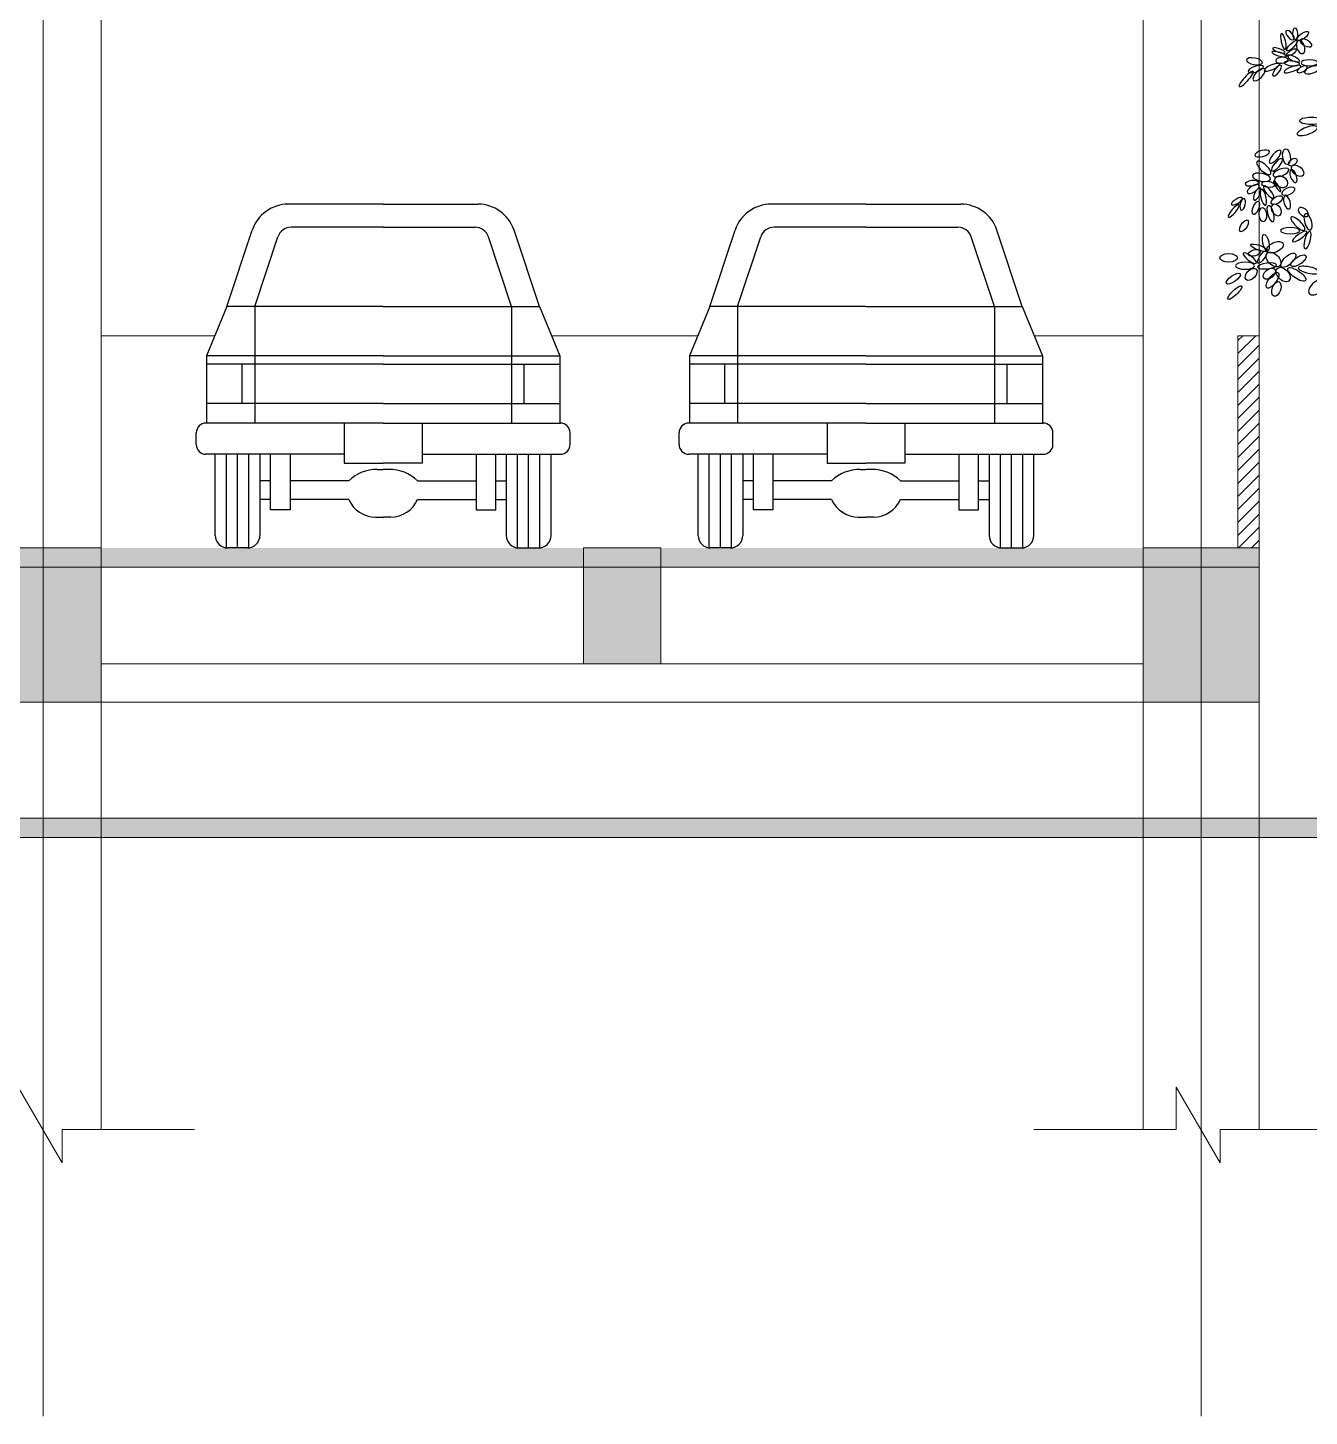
# Model space of a CAD drawing. Header units: millimetres. Extents: x 485872 to 486142, y -52344 to -52207.
# Drawn here: x 486120.96 to 486127.6, y -52342.38 to -52335.18 of the extents above; entities that cross this region are included whole.
import ezdxf

# ---------------------------------------------------------------- set-up
doc = ezdxf.new("R2010")
doc.units = ezdxf.units.MM
doc.header["$LTSCALE"] = 15
doc.linetypes.add('DASHDOTX2', pattern=[50.8, 25.4, -12.7, 0, -12.7])
doc.styles.add('ATTR', font='romans.shx', dxfattribs={"width": 0.8, "height": 0.7})

# ---------------------------------------------------------------- blocks, each defined once
blk = doc.blocks.new('m4')
at = {"color": 99, "extrusion": (0, 0, -1)}
for centre, major_axis, ratio in [((1152897.158685759, 193909.401223386), (-0.8061639138623788, 3.487101610859709), 0.2637530733311187), ((1152900.024977871, 193912.1319189975), (-1.607840552105852, 1.840974722469665), 0.4634517981642663), ((1152902.286675882, 193912.7329326728), (-0.1050325414331569, 2.441988397782371), 0.4634517981697634), ((1152895.254817204, 193905.5232304486), (-2.710032468696471, 0.9768649234072647), 0.2621543360072701), ((1152884.667656949, 193900.814918759), (-3.431620223646728, 0.6453757338732257), 0.4055201666841326), ((1152900.858649156, 193899.9201647359), (-3.303803016631288, 0.2977242107710924), 0.3130331702482167), ((1152901.655511795, 193901.948906204), (-2.50694037843788, 1.232260678968351), 0.337933699029453), ((1152894.433134152, 193856.1362125896), (2.244328229014419, 2.629237064510216), 0.3276932022966681), ((1152888.720838566, 193854.7990446314), (-2.936744856549538, 2.687180356264517), 0.3699483664414743), ((1152896.103721538, 193852.8068827742), (3.383691865518058, 1.269477249184594), 0.407479314055783)]:
    blk.add_ellipse(centre, major_axis=major_axis, ratio=ratio, dxfattribs=at)
at = {"color": 99}
for centre, major_axis, ratio in [((1152905.558186597, 193911.7530832619), (2.407588173663115, 1.735690236716321), 0.3816662025690478), ((1152900.852122397, 193907.5590250455), (2.128382723943975, 2.192005770402708), 0.3089679561260342), ((1152900.70819182, 193904.7238400986), (1.984452147110636, 1.271680823443947), 0.4005139082912116), ((1152895.398507506, 193903.9017503792), (-3.072268416229862, 0.9966936039953007), 0.2922669609859179), ((1152898.515900434, 193859.6455196526), (-0.4270279887633865, 3.430385377479169), 0.4751551058905485), ((1152901.282575864, 193857.261834069), (1.580757441153431, 1.37496104380927), 0.6217976988643109)]:
    blk.add_ellipse(centre, major_axis=major_axis, ratio=ratio, dxfattribs=at)
at = {"color": 99, "extrusion": (0, 0, -1)}
for centre, major_axis, ratio, start_param, end_param in [((1152904.62895409, 193906.939651184), (-0.9724281669667072, 2.804190591245365), 0.5724991584779984, 3.141592653592509, 9.424777960772095), ((1152906.90501622, 193908.7504649289), (-2.489600297419634, 1.266928096288366), 0.4731070550966316, 3.141592653595067, 9.424777960774652), ((1152896.536518936, 193901.2725415487), (2.693146987232614, 0.2647577263654521), 0.488368519468272, 3.141592653588652, 9.424777960768239), ((1152908.425242167, 193900.1695430252), (3.579075006295169, 8.76e-14), 0.3692542062369437, 3.141592653589859, 9.424777960769445), ((1152881.155697947, 193893.2079474203), (3.022646725746674, 3.26865185477644), 0.2120368115039565, 3.141592653593039, 9.424777960772623), ((1152885.283832207, 193897.4507276905), (3.321371216445199, 1.077506584652035), 0.3514508275948565, 3.141592653594559, 9.424777960774145), ((1152886.692562604, 193895.0522621405), (2.418568318829078, 2.518542134662081), 0.4325549597872277, 3.141592653590441, 9.424777960770028), ((1152892.14108185, 193898.2229911305), (3.294134073177088, 1.399449394682586), 0.2901282360426172, 3.141592653591301, 9.424777960770887), ((1152894.448781734, 193896.7835286384), (1.745324188930485, 2.291808136612523), 0.3604623617829481, 3.141592653585624, 9.42477796076521), ((1152901.055001798, 193897.4992989605), (3.613376625035751, 1.302486564536372), 0.2703467713221718, 3.141592653587703, 9.424777960767289), ((1152905.300894403, 193897.3656988453), (2.150081520423602, 1.162535429819314), 0.4248306679176026, 3.141592653589698, 9.424777960769283), ((1152909.549715207, 193897.1304087672), (3.213491966062166, 1.12427425795792), 0.4159180827835346, 3.141592653585686, 9.424777960765272), ((1152907.525359755, 193870.8351713339), (4.352476167889789, 1.568904191202745), 0.3264565460248379, 3.141592653588462, 9.424777960768047), ((1152888.013744686, 193861.0281386155), (3.18850498717686, 0.8495094096222423), 0.3947923110380275, 3.141592653593246, 9.42477796077283), ((1152893.625276244, 193859.6312690729), (2.357980928596981, 2.738771452158606), 0.3604624792959955, 3.141592653591236, 9.42477796077082), ((1152903.279105883, 193853.6156979427), (-2.590729959487927, 1.778782582475216), 0.5947629666326071, 3.141592653586887, 9.424777960766473)]:
    blk.add_ellipse(centre, major_axis=major_axis, ratio=ratio, start_param=start_param, end_param=end_param, dxfattribs=at)
at = {"color": 99}
blk.add_ellipse((1152909.257093949, 193875.139590525), major_axis=(5.150375723496836, 1.3441e-12), ratio=0.3115860873597398, start_param=3.141592653588954, end_param=9.42477796076854, dxfattribs=at)
at = {"color": 116, "extrusion": (0, 0, -1)}
for centre, major_axis, ratio in [((1152887.751734167, 193850.7461149813), (-3.905849256247339, 0.7679519561961932), 0.4268634163490958), ((1152894.449623726, 193846.812601481), (-1.533633446821644, 2.250755955909848), 0.2079589912549897)]:
    blk.add_ellipse(centre, major_axis=major_axis, ratio=ratio, dxfattribs=at)
for centre, major_axis, ratio, start_param, end_param in [((1152901.50212553, 193851.2573794372), (-1.041415857267411, 2.74198858801405), 0.4441412918564163, 3.141592653592652, 9.42477796077224), ((1152883.516894618, 193848.1733909772), (2.904346305005258, 0.409659547906868), 0.3862098318011157, 3.141592653580922, 9.424777960760508), ((1152884.127389961, 193845.6715716058), (2.521518461332092, 1.59843266920668), 0.4363493663790301, 3.141592653581337, 9.424777960760924), ((1152885.855021684, 193843.5043851549), (1.32510923862504, 2.616702870188622), 0.3668991489791288, 3.141592653595822, 9.424777960775408), ((1152890.618015204, 193847.6977547769), (-2.906660530904677, 0.3929032481914995), 0.3862098318063261, 3.141592653585326, 9.424777960764912), ((1152890.77716244, 193844.379526207), (-2.079250266984848, 2.562215568154189), 0.3261326195128642, 3.14159265359218, 9.424777960771765), ((1152896.216966394, 193848.791671061), (-2.738046721187129, 1.432688214176933), 0.7331437351852258, 3.141592653585636, 9.424777960765223), ((1152877.082052015, 193840.3878607703), (2.357400157578978, 1.465826004844599), 0.3468602048304894, 3.141592653584318, 9.424777960763905), ((1152879.60622096, 193839.0282059847), (0.5921212129285653, 2.497218290383944), 0.4193133836076993, 3.141592653589976, 9.424777960769562), ((1152885.273120585, 193837.5133285454), (1.148120338026174, 2.6990494798003), 0.4441412918452967, 3.141592653588356, 9.424777960767942), ((1152888.556197707, 193842.1148396125), (-0.8448430344683256, 3.513855912459948), 0.3134456445601396, 3.141592653592671, 9.424777960772255), ((1152898.782568146, 193839.8600113654), (-0.8261959729114013, 2.81432915970131), 0.4634516805135163, 3.141592653588252, 9.424777960767836)]:
    blk.add_ellipse(centre, major_axis=major_axis, ratio=ratio, start_param=start_param, end_param=end_param, dxfattribs=at)
at = {"color": 116}
for centre, major_axis, ratio in [((1152899.303657695, 193844.6963518415), (2.637399272235528, 1.283422566377531), 0.5213831405588766), ((1152894.328771394, 193840.8409659425), (2.367631721430429, 1.449241667435154), 0.5304920231883962)]:
    blk.add_ellipse(centre, major_axis=major_axis, ratio=ratio, dxfattribs=at)
at = {"extrusion": (0, 0, -1)}
for centre, major_axis, ratio, start_param, end_param in [((1152875.697203725, 193836.171203843), (2.22446719780374, 2.646061682476154), 0.2621544121154561, 3.141592654062442, 9.424777961242027), ((1152888.294614043, 193834.5927586749), (-0.3555918708216184, 2.911460600127418), 0.5793146006030724, 3.141592653714351, 9.424777960893936), ((1152891.661958566, 193835.0411520481), (-0.9909326426521914, 3.529917227187312), 0.3553130334915486, 3.141592653354037, 9.424777960533623), ((1152894.118484196, 193836.624290216), (-1.702010773933518, 2.192975308733766), 0.6733166671764056, 3.141592653981497, 9.424777961161084), ((1152905.783987659, 193835.7162414583), (-2.00945798606024, 1.596491566649519), 0.5958665465922715, 3.141592653789205, 9.424777960968791), ((1152880.148218996, 193829.768640179), (1.795570676422236, 2.319261595941119), 0.4441412918438953, 3.1415926533886, 9.424777960568184), ((1152904.157972278, 193825.1387512697), (3.082087394302178, 2.142598005351343), 0.2766339460016185, 3.141592653612687, 9.424777960792273), ((1152907.590777994, 193823.584032105), (1.0405804284864, 3.697317170176714), 0.3195007093219215, 3.141592653746139, 9.424777960925724), ((1152890.137858674, 193812.4392233915), (4.074587248983858, 0.4806771334052467), 0.2991070527151061, 3.141592653453305, 9.424777960632891), ((1152912.016721895, 193803.3687323869), (3.655564027832281, 2.835905638327572), 0.5304919572242283, 3.141592653593866, 9.424777960773453)]:
    blk.add_ellipse(centre, major_axis=major_axis, ratio=ratio, start_param=start_param, end_param=end_param, dxfattribs=at)
for centre, major_axis, ratio in [((1152907.83344163, 193831.4777646039), (-1.050880542698051, 3.51253657867999), 0.4119570755194538), ((1152900.140844814, 193827.6916755251), (-4.190136108780279, 1.77048e-11), 0.3154046709246369), ((1152903.437910661, 193830.7251236773), (-2.916777761994432, 2.759895652431108), 0.3291179381138175), ((1152882.658144551, 193815.798656894), (-2.827063872284882, 2.194877619202792), 0.2901282360105667), ((1152880.623476511, 193812.5095730251), (-4.102841912070288, 5.842e-13), 0.3681318380876017)]:
    blk.add_ellipse(centre, major_axis=major_axis, ratio=ratio, dxfattribs=at)
for centre, major_axis, ratio in [((1152889.592168296, 193822.5101843373), (-0.8258263774392375, 3.572152562133565), 0.3604624704777092), ((1152893.549501385, 193820.4956517417), (3.510951712190221, 1.55761996666989), 0.5406935426139337), ((1152886.722496147, 193820.2701202007), (-3.695498525887009, 1.332088425515691), 0.2643390864127333), ((1152888.036150497, 193816.3098805228), (1.918533323655238, 2.706101248045377), 0.3130331702262361), ((1152892.875897, 193815.2136099664), (-2.727846422616816, 2.70403694110444), 0.6144245619186006), ((1152899.342821056, 193814.9191405457), (2.980186383035631, 2.819893770617309), 0.4371566234355219), ((1152903.705513552, 193814.6799423616), (3.168983879442782, 2.170369336551148), 0.4178085853101827)]:
    blk.add_ellipse(centre, major_axis=major_axis, ratio=ratio)
for centre, major_axis, ratio, start_param, end_param in [((1152873.549421214, 193815.9289655249), (3.840958459302782, 8.68883e-11), 0.4915396045875993, 3.14159265354377, 9.424777960723356), ((1152884.68645832, 193818.0890095793), (2.569493852517885, 0.8490221959054935), 0.4883685195035577, 3.141592653498468, 9.424777960678055), ((1152883.261056282, 193808.7848836716), (2.224152140615762, 2.220156853431002), 0.6007706428344349, 3.141592653637465, 9.424777960817051), ((1152891.088242772, 193809.071080357), (2.365311900273386, 1.933960168237014), 0.6179356297774558, 3.141592653495068, 9.424777960674655), ((1152897.081129506, 193808.7235369741), (-2.489238583448016, 2.691831051025808), 0.6436829157208904, 3.141592653609869, 9.424777960789456), ((1152902.956583721, 193808.7925643736), (-3.811352798984211, 2.622803651587898), 0.3468599752752184, 3.141592653550059, 9.424777960729644), ((1152908.209752105, 193810.6619018616), (-4.511179932589439, 1.027017413740766), 0.3264565460356602, 3.141592653698737, 9.424777960878323), ((1152875.55463629, 193806.9460924966), (2.974079632073057, 2.144088028670072), 0.3604624704606512, 3.14159265342515, 9.424777960604736), ((1152892.495824146, 193806.2286349839), (2.47551177649694, 3.271873041450563), 0.3911399596942938, 3.141592653392801, 9.424777960572387), ((1152894.167008755, 193802.526604087), (1.057289668254028, 3.144183938008237), 0.5406938231726729, 3.141592653802038, 9.424777960981624), ((1152876.18897196, 193800.927568012), (2.972151463385742, 2.828361262759157), 0.2530905993010375, 3.141592653915148, 9.424777961094733)]:
    blk.add_ellipse(centre, major_axis=major_axis, ratio=ratio, start_param=start_param, end_param=end_param)
blk = doc.blocks.new('Bronco BV')
at = {"linetype": 'Continuous'}
for p, q in [((0, 67.06615447998045), (-18.50137710571289, 67.06615447998045)), ((0, 67.06615447998045), (18.50137710571289, 67.06615447998045)), ((0, 62.5760726928711), (-17.9367561340332, 62.5760726928711)), ((0, 62.5760726928711), (17.9367561340332, 62.5760726928711)), ((-30.48776245117188, 47.07957458496093), (-25.52472686767578, 62.00058364868164)), ((-25.05832195281982, 47.07957458496093), (-20.52472496032715, 60.70950698852539)), ((25.05832672119144, 47.07957458496093), (20.52472686767578, 60.70950698852539)), ((30.48776245117188, 47.07957458496093), (25.52472686767578, 62.00058364868164)), ((-30.48776245117188, 47.07957458496093), (-34.44618320465088, 37.49994659423828)), ((0, 47.07957458496093), (-30.48776245117188, 47.07957458496093)), ((-25.05832195281982, 47.07957458496093), (-25.05832195281982, 24.35549926757813)), ((0, 47.07957458496093), (30.48776245117188, 47.07957458496093)), ((25.05832672119144, 47.07957458496093), (25.05832672119144, 24.35549926757813)), ((30.48776245117188, 47.07957458496093), (34.44618225097656, 37.49994659423828)), ((0, 37.49994659423828), (-34.44618320465088, 37.49994659423828)), ((-34.44618320465088, 37.49994659423828), (-34.44618320465088, 24.35549926757813)), ((0, 35.87535095214844), (-34.44618320465088, 35.87535095214844)), ((-27.52744770050049, 28.15083312988281), (-27.52744770050049, 35.87535095214844)), ((0, 37.49994659423828), (34.44618225097656, 37.49994659423828)), ((0, 35.87535095214844), (34.44618225097656, 35.87535095214844)), ((27.52745056152344, 28.15083312988281), (27.52745056152344, 35.87535095214844)), ((34.44618225097656, 37.49994659423828), (34.44618225097656, 24.35549926757813)), ((0, 28.15083312988281), (-34.44618320465088, 28.15083312988281)), ((0, 28.15083312988281), (34.44618225097656, 28.15083312988281)), ((-36.44983196258546, 20.16202545166016), (-36.44983196258546, 22.47470092773438)), ((0, 24.35549926757813), (-34.56903600692749, 24.35549926757813)), ((-7.595745086669921, 24.35549926757813), (-7.595745086669921, 16.54054260253906)), ((0, 24.35549926757813), (34.56903839111331, 24.35549926757813)), ((7.595745086669921, 24.35549926757813), (7.595745086669921, 16.54054260253906)), ((36.4498291015625, 20.16202545166016), (36.4498291015625, 22.47470092773438)), ((-7.595745086669921, 18.2812271118164), (-34.56903600692749, 18.2812271118164)), ((-32.74214267730713, 2.438789367675781), (-32.74214267730713, 18.2812271118164)), ((-30.5624532699585, 0.0138015747070313), (-30.5624532699585, 18.2812271118164)), ((-28.38335418701172, 0), (-28.38335418701172, 18.2812271118164)), ((-26.20425510406494, 0.0138015747070313), (-26.20425510406494, 18.2812271118164)), ((-24.02456569671631, 18.2812271118164), (-24.02456569671631, 2.438789367675781)), ((-21.9701042175293, 7.437400817871093), (-21.9701042175293, 18.2812271118164)), ((-18.13881301879883, 18.2812271118164), (-18.13881301879883, 7.437400817871093)), ((-7.595745086669921, 16.54054260253906), (0, 16.54054260253906)), ((7.595745086669921, 16.54054260253906), (0, 16.54054260253906)), ((7.595745086669921, 18.2812271118164), (34.56903839111331, 18.2812271118164)), ((18.13881301879883, 18.2812271118164), (18.13881301879883, 7.437400817871093)), ((21.9701042175293, 7.437400817871093), (21.9701042175293, 18.2812271118164)), ((24.02456665039063, 18.2812271118164), (24.02456665039063, 2.438789367675781)), ((26.20425415039063, 0.0138015747070313), (26.20425415039063, 18.2812271118164)), ((28.38335418701172, 0), (28.38335418701172, 18.2812271118164)), ((30.56245422363279, 0.0138015747070313), (30.56245422363279, 18.2812271118164)), ((32.74214172363282, 2.438789367675781), (32.74214172363282, 18.2812271118164)), ((-1.145370483398409, 15.33175659179687), (0, 15.33175659179687)), ((1.145370483398437, 15.33175659179687), (0, 15.33175659179687)), ((-21.9701042175293, 13.09647369384765), (-24.02456569671631, 13.09647369384765)), ((-6.698097229003906, 13.09647369384765), (-18.13881301879883, 13.09647369384765)), ((6.698101043701171, 13.09647369384765), (18.13881301879883, 13.09647369384765)), ((21.9701042175293, 13.09647369384765), (24.02456665039063, 13.09647369384765)), ((-21.9701042175293, 9.448104858398436), (-24.02456569671631, 9.448104858398436)), ((-6.698097229003906, 9.448104858398436), (-18.13881301879883, 9.448104858398436)), ((6.698101043701171, 9.448104858398436), (18.13881301879883, 9.448104858398436)), ((21.9701042175293, 9.448104858398436), (24.02456665039063, 9.448104858398436)), ((-18.13881301879883, 7.437400817871093), (-21.9701042175293, 7.437400817871093)), ((-1.498729705810546, 6.019775390625), (0, 6.019775390625)), ((1.498733520507812, 6.019775390625), (0, 6.019775390625)), ((18.13881301879883, 7.437400817871093), (21.9701042175293, 7.437400817871093)), ((-26.46335029602051, 0), (-30.30335903167725, 0)), ((26.46334838867188, 0), (30.30335998535156, 0))]:
    blk.add_line(p, q, dxfattribs=at)
for centre, radius, start, end in [((-18.50137710571289, 59.66447257995605), 7.401680469512939, 90.00000250447813, 161.6018113096409), ((18.50137710571289, 59.66447257995605), 7.401680469512939, 18.39818857667344, 90.00000250447813), ((-17.9367561340332, 59.84869575500488), 2.72737693786621, 90.00000250447813, 161.6018113096409), ((17.9367561340332, 59.84869575500488), 2.72737693786621, 18.39818857667344, 90.00000250447813), ((-34.56903600692749, 22.47470092773438), 1.880796074867248, 90.00000250447813, 180.0000050089569), ((34.56903839111331, 22.47470092773438), 1.880796074867248, 0, 90.00000250447813), ((-34.56903600692749, 20.16202545166016), 1.880796074867248, 180.0000050089569, 270.0000006832453), ((34.56903839111331, 20.16202545166016), 1.880796074867248, 270.0000006832453, 0), ((-1.145370483398409, 7.317283630371093), 8.014478683471678, 90.00000250447813, 133.8551240329485), ((1.145370483398437, 7.317283630371093), 8.014478683471678, 46.14488097601323, 90.00000250447813), ((-1.498729705810546, 11.67658996582031), 5.656816005706787, 203.2002861476597, 270.0000006832453), ((1.498733520507812, 11.67658996582031), 5.656816005706787, 270.0000006832453, 336.7997152188371), ((-30.30335903167725, 2.438789367675781), 2.438783884048461, 180.0000050089569, 270.0000006832453), ((-26.46335029602051, 2.438789367675781), 2.438783884048461, 270.0000006832453, 0), ((26.46334838867188, 2.438789367675781), 2.438783884048461, 180.0000050089569, 270.0000006832453), ((30.30335998535156, 2.438789367675781), 2.438783884048461, 270.0000006832453, 0)]:
    blk.add_arc(centre, radius, start, end, dxfattribs=at)
at = {"style": 'ATTR', "width": 0.8, "flags": 9}
blk.add_attdef('ESTCODE', (0, 0), '', height=0.0145799333095551, dxfattribs=at)
blk = doc.blocks.new('bihind car')
at = {"lineweight": 5, "xscale": 26.56285874016432, "yscale": 26.56285874016432, "zscale": 26.56285874016432}
blk.add_blockref('Bronco BV', (710396.449363038, -58255.06624008302), dxfattribs=at)

msp = doc.modelspace()

# ---------------------------------------------------------------- hatches: boundary and pattern name
at = {"linetype": 'Continuous', "lineweight": 13, "true_color": 0xb64b2b}
h = msp.add_hatch(dxfattribs=at)
h.set_pattern_fill('ANSI31', color=15, scale=0.015)
h.set_pattern_definition([(45, (485386.4165669916, -52287.03726365903), (-0.03367596045400932, 0.03367596045400933), [])])
h.paths.add_polyline_path([(486127.3388632071, -52337.87664029934), (486127.2288632071, -52337.87664029934), (486127.2288632071, -52336.77664029933), (486127.3388632071, -52336.77664029933)])
at = {"linetype": 'Continuous', "lineweight": 13}
h = msp.add_hatch(color=256, dxfattribs=at)
h.dxf.hatch_style = 1
h.paths.add_polyline_path([(486127.3388632071, -52337.87664029934), (486095.7388632071, -52337.87664029934), (486095.7388632071, -52337.97664029933), (486127.3388632071, -52337.97664029933)])
h = msp.add_hatch(color=256, dxfattribs=at)
h.dxf.hatch_style = 1
h.paths.add_polyline_path([(486120.7388632071, -52338.67664029933), (486121.3388632071, -52338.67664029933), (486121.3388632071, -52337.87664029934), (486120.7388632071, -52337.87664029934)])
h = msp.add_hatch(color=256, dxfattribs=at)
h.dxf.hatch_style = 1
h.paths.add_polyline_path([(486123.8388632071, -52338.47664029933), (486124.2388632071, -52338.47664029933), (486124.2388632071, -52337.87664029934), (486123.8388632071, -52337.87664029934)])
h = msp.add_hatch(color=256, dxfattribs=at)
h.dxf.hatch_style = 1
h.paths.add_polyline_path([(486126.7388632071, -52338.67664029933), (486127.3388632071, -52338.67664029933), (486127.3388632071, -52337.87664029934), (486126.7388632071, -52337.87664029934)])
h = msp.add_hatch(color=256, dxfattribs=at)
h.dxf.hatch_style = 1
h.paths.add_polyline_path([(486135.5127754093, -52339.27664029933), (486086.9038632071, -52339.27664029933), (486086.9038632071, -52339.37664029934), (486135.5127754093, -52339.37664029934)])

# ---------------------------------------------------------------- linework, layer by layer
at = {"color": 6, "linetype": 'DASHDOTX2', "lineweight": 13}
for p, q in [((486121.0388632071, -52330.87664029934), (486121.0388632071, -52342.37664029934)), ((486127.0388632071, -52330.87664029934), (486127.0388632071, -52342.37664029934))]:
    msp.add_line(p, q, dxfattribs=at)
at = {"linetype": 'Continuous', "lineweight": 13}
for p, q in [((486127.3388632071, -52340.89099448908), (486127.3388632071, -52334.47664029933)), ((486121.3388632071, -52340.89099448908), (486121.3388632071, -52334.57664029933)), ((486126.7388632071, -52340.89099448908), (486126.7388632071, -52334.57664029933)), ((486121.9285930247, -52336.77664029933), (486121.3388632071, -52336.77664029933)), ((486124.4302872343, -52336.77664029933), (486123.6727104574, -52336.77664029933)), ((486126.7388632071, -52336.77664029933), (486126.1744046669, -52336.77664029933))]:
    msp.add_line(p, q, dxfattribs=at)
for points in [[(486127.3388632071, -52337.87664029934), (486127.2288632071, -52337.87664029934), (486127.2288632071, -52336.77664029933), (486127.3388632071, -52336.77664029933)], [(486120.7388632071, -52338.67664029933), (486121.3388632071, -52338.67664029933), (486121.3388632071, -52337.87664029934), (486120.7388632071, -52337.87664029934)], [(486123.8388632071, -52338.47664029933), (486124.2388632071, -52338.47664029933), (486124.2388632071, -52337.87664029934), (486123.8388632071, -52337.87664029934)], [(486126.7388632071, -52338.67664029933), (486127.3388632071, -52338.67664029933), (486127.3388632071, -52337.87664029934), (486126.7388632071, -52337.87664029934)], [(486135.5127754093, -52339.27664029933), (486086.9038632071, -52339.27664029933), (486086.9038632071, -52339.37664029934), (486135.5127754093, -52339.37664029934)]]:
    msp.add_lwpolyline(points, close=True, dxfattribs=at)
for points in [[(486095.7388632071, -52337.87664029934), (486095.7388632071, -52337.98048633922), (486091.109741921, -52339.27664029933), (486090.7388632071, -52339.27664029933), (486095.7388632071, -52337.87664029934), (486095.7388632071, -52337.97664029933), (486127.3388632071, -52337.97664029933), (486127.3388632071, -52337.87664029934)], [(486121.3388632071, -52338.47664029933), (486126.7388632071, -52338.47664029933)], [(486121.3388632071, -52338.67664029933), (486126.7388632071, -52338.67664029933)], [(486120.1716849615, -52340.89099448908), (486120.908908598, -52340.89099448908), (486120.908908598, -52340.67091585883), (486121.1371239779, -52341.0632903735), (486121.1371239779, -52340.89099448908), (486121.8225805037, -52340.89099448908)], [(486126.1716849615, -52340.89099448908), (486126.908908598, -52340.89099448908), (486126.908908598, -52340.67091585883), (486127.1371239779, -52341.0632903735), (486127.1371239779, -52340.89099448908), (486127.8225805037, -52340.89099448908)]]:
    msp.add_lwpolyline(points, dxfattribs=at)

# ---------------------------------------------------------------- block references
at = {"xscale": 0.012, "yscale": 0.012, "zscale": 0.012}
msp.add_blockref('m4', (472292.698835961, -54662.16464941063), dxfattribs=at)
at = {"linetype": 'Continuous', "lineweight": 13, "xscale": 0.001, "yscale": 0.001, "zscale": 0.001}
for p in [(485412.4042023855, -52279.62157405925), (485414.9058965951, -52279.62157405925)]:
    msp.add_blockref('bihind car', p, dxfattribs=at)

doc.saveas('drawing.dxf')
